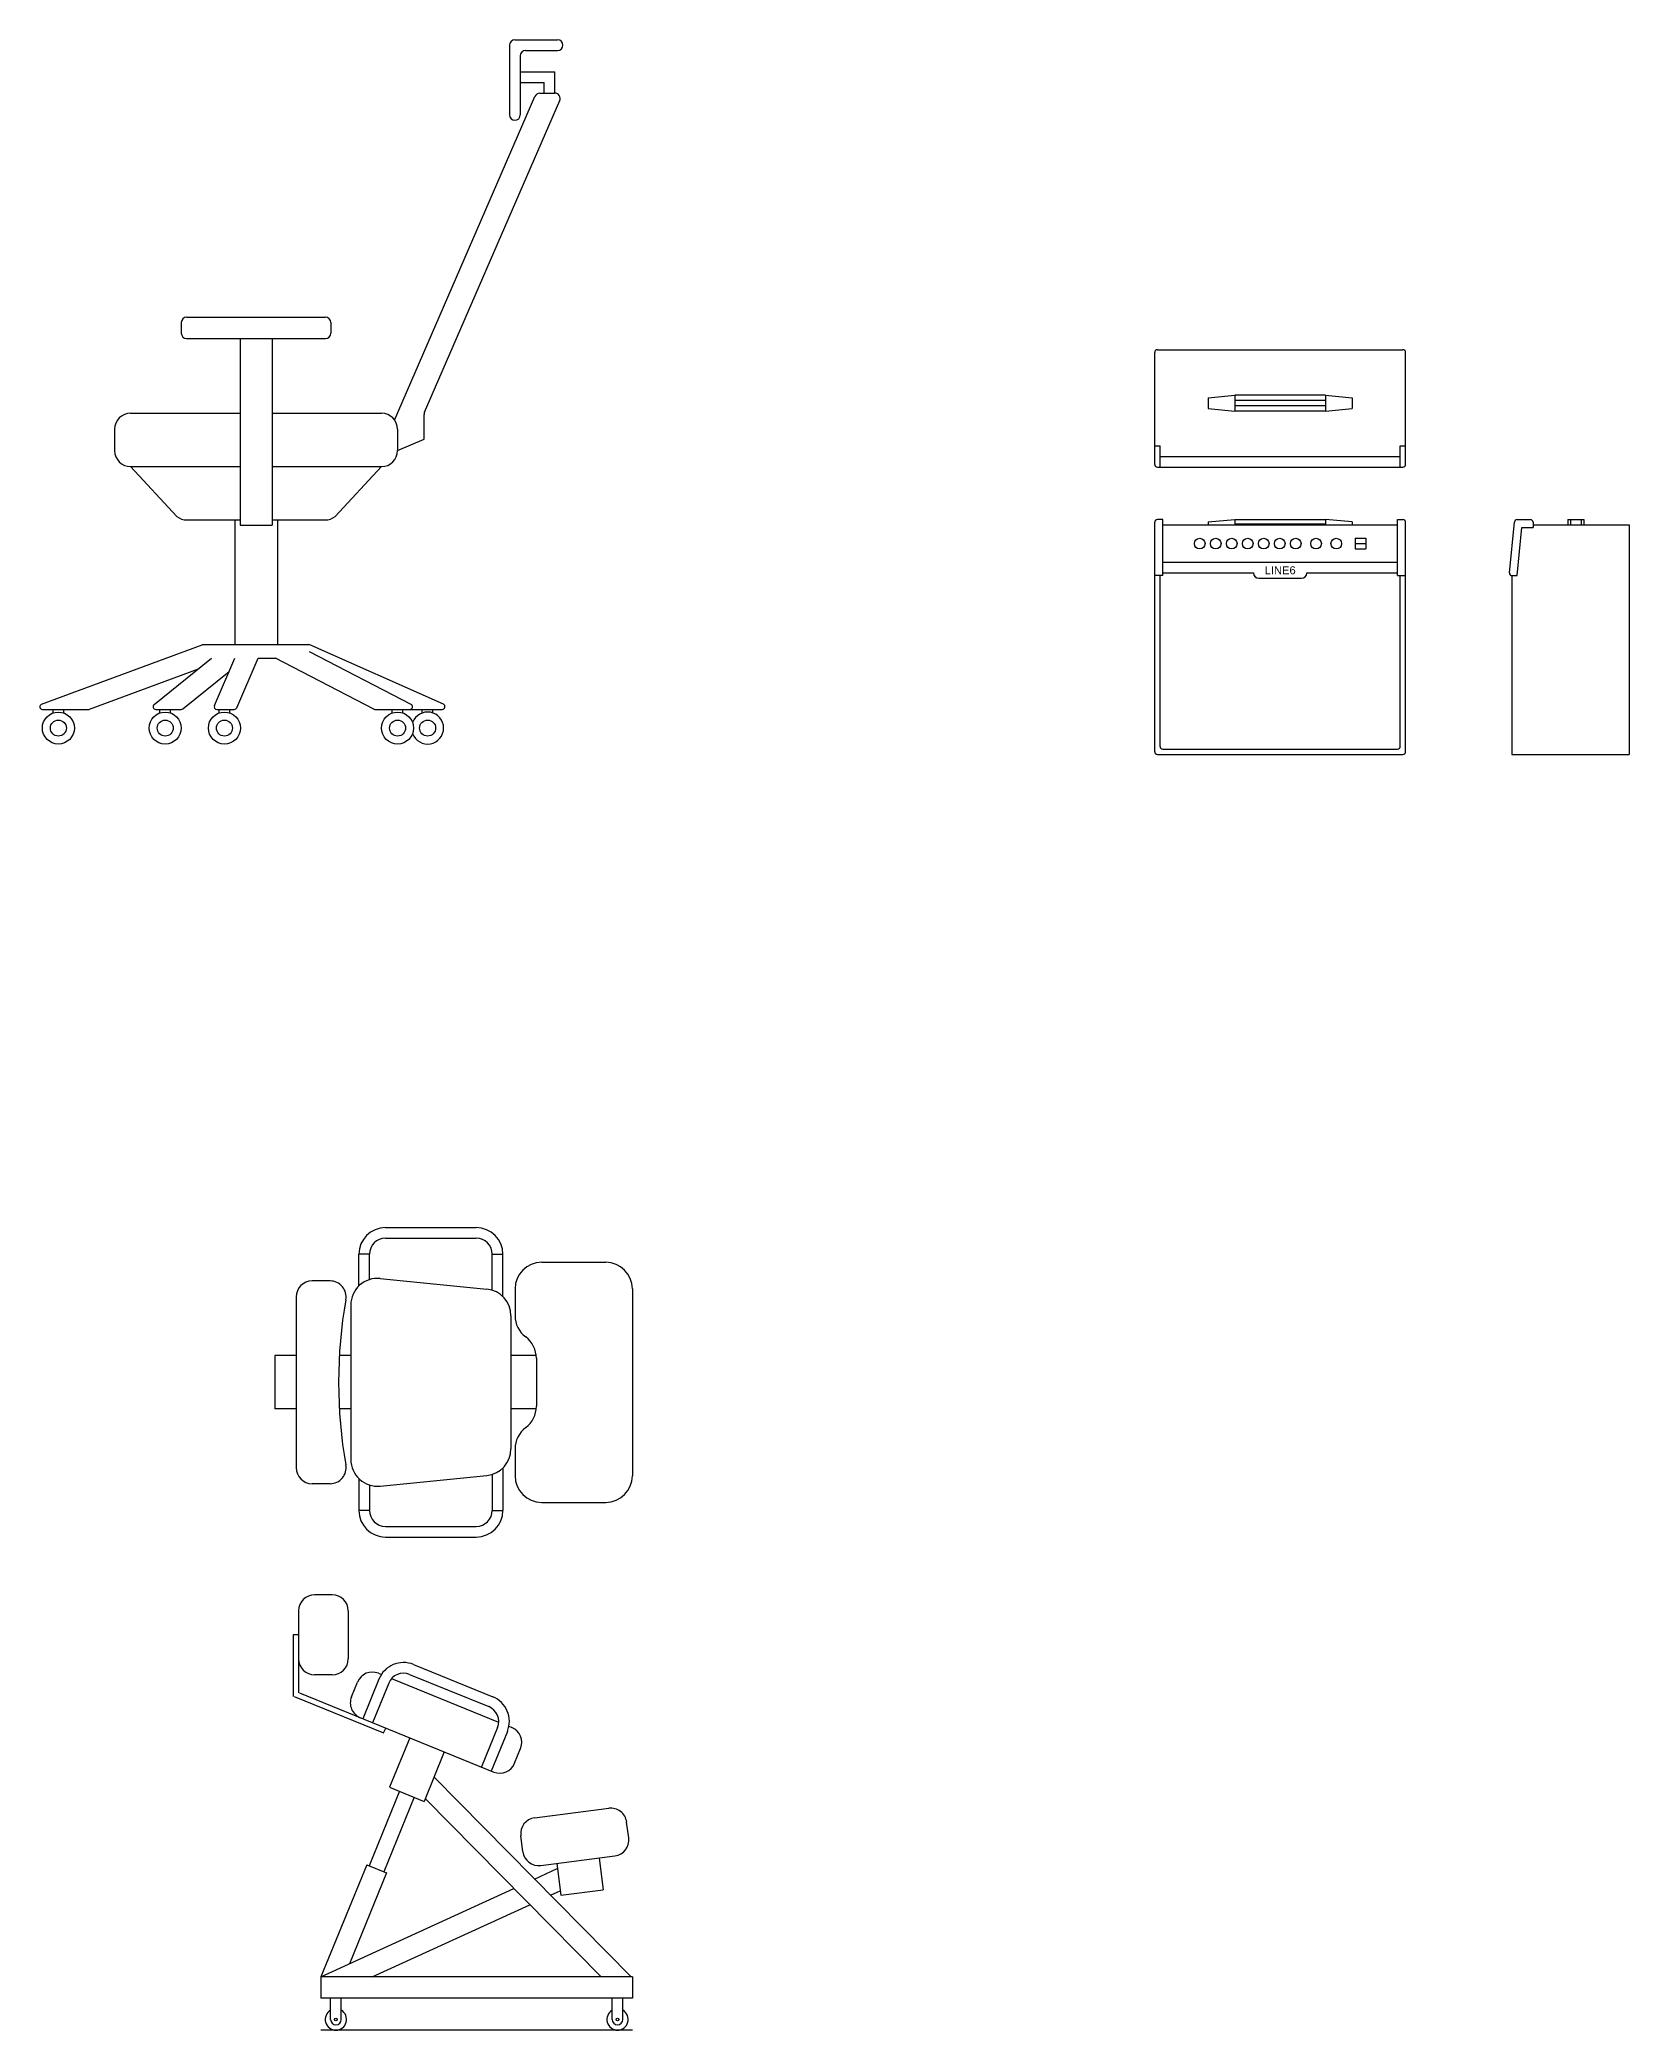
# Model space of a CAD drawing. Header units: millimetres. Extents: x 1528 to 3291, y 305 to 1763.
# Drawn here: x 2347.9 to 2645.7, y 346.2 to 719.3 of the extents above; entities that cross this region are included whole.
import ezdxf

# ---------------------------------------------------------------- set-up
doc = ezdxf.new("R2010")
doc.units = ezdxf.units.MM

msp = doc.modelspace()

# ---------------------------------------------------------------- linework, layer by layer
for p, q in [((2435.91, 718.27), (2435.91, 705.19)), ((2436.91, 719.27), (2444.91, 719.27)), ((2438.91, 717.27), (2444.91, 717.27)), ((2445.91, 718.27), (2445.91, 718.27)), ((2437.91, 716.27), (2437.91, 705.19)), ((2437.91, 713.27), (2444.41, 713.27)), ((2444.41, 709.27), (2444.41, 713.27)), ((2437.91, 711.27), (2442.41, 711.27)), ((2441.57, 709.27), (2444.39, 709.27)), ((2442.41, 709.27), (2442.41, 711.27)), ((2414.36, 648), (2440.65, 708.67)), ((2419.99, 649.46), (2445.3, 707.87)), ((2436.91, 704.19), (2436.91, 704.19)), ((2374.41, 666.27), (2374.41, 664.27)), ((2375.41, 667.27), (2401.41, 667.27)), ((2402.41, 666.27), (2402.41, 664.27)), ((2375.41, 663.27), (2401.41, 663.27)), ((2385.41, 663.27), (2385.41, 628.27)), ((2391.41, 663.27), (2391.41, 628.27)), ((2556.79, 639.69), (2556.79, 660.69)), ((2557.29, 661.19), (2603.29, 661.19)), ((2603.79, 639.69), (2603.79, 660.69)), ((2364.91, 649.27), (2385.41, 649.27)), ((2391.41, 649.27), (2411.91, 649.27)), ((2566.79, 652.19), (2571.79, 652.69)), ((2566.79, 652.19), (2566.79, 650.19)), ((2566.79, 650.19), (2571.79, 649.69)), ((2588.79, 652.69), (2571.79, 652.69)), ((2571.79, 652.69), (2571.79, 649.69)), ((2588.79, 651.69), (2571.79, 651.69)), ((2588.79, 650.69), (2571.79, 650.69)), ((2588.79, 649.69), (2571.79, 649.69)), ((2588.79, 652.69), (2588.79, 649.69)), ((2588.79, 652.69), (2593.79, 652.19)), ((2588.79, 649.69), (2593.79, 650.19)), ((2593.79, 652.19), (2593.79, 650.19)), ((2361.91, 646.27), (2361.91, 642.27)), ((2414.91, 646.27), (2414.91, 642.27)), ((2419.91, 644.44), (2419.91, 649.06)), ((2414.91, 642.27), (2419.91, 644.44)), ((2556.79, 643.19), (2557.79, 643.19)), ((2557.79, 639.19), (2557.79, 643.19)), ((2602.79, 639.19), (2602.79, 643.19)), ((2602.79, 643.19), (2603.79, 643.19)), ((2364.91, 639.27), (2385.41, 639.27)), ((2364.91, 639.27), (2373.59, 629.93)), ((2391.41, 639.27), (2411.91, 639.27)), ((2411.91, 639.27), (2403.23, 629.93)), ((2557.29, 639.19), (2603.29, 639.19)), ((2557.79, 641.19), (2602.79, 641.19)), ((2375.46, 629.27), (2385.41, 629.27)), ((2384.41, 629.27), (2384.41, 605.9)), ((2385.41, 628.27), (2391.41, 628.27)), ((2391.41, 629.27), (2401.36, 629.27)), ((2392.41, 629.27), (2392.41, 605.9)), ((2556.79, 585.84), (2556.79, 628.84)), ((2558.29, 629.34), (2557.29, 629.34)), ((2558.29, 618.84), (2558.29, 629.34)), ((2558.29, 628.34), (2602.29, 628.34)), ((2566.79, 628.94), (2571.79, 629.34)), ((2566.79, 628.94), (2566.79, 628.34)), ((2571.79, 629.34), (2588.79, 629.34)), ((2571.79, 629.34), (2571.79, 628.34)), ((2571.79, 628.54), (2588.79, 628.54)), ((2588.79, 629.34), (2588.79, 628.34)), ((2593.79, 628.94), (2588.79, 629.34)), ((2593.79, 628.94), (2593.79, 628.34)), ((2602.29, 629.34), (2603.29, 629.34)), ((2602.29, 618.84), (2602.29, 629.34)), ((2603.79, 585.84), (2603.79, 628.84)), ((2623.24, 619.39), (2624.19, 628.89)), ((2624.68, 629.34), (2627.18, 629.34)), ((2624.68, 618.84), (2625.59, 627.84)), ((2625.59, 627.84), (2627.68, 627.84)), ((2627.68, 628.84), (2627.68, 627.84)), ((2627.68, 628.34), (2645.68, 628.34)), ((2634.18, 629.34), (2634.18, 628.34)), ((2634.18, 629.34), (2637.18, 629.34)), ((2634.68, 629.34), (2634.68, 628.34)), ((2636.68, 629.34), (2636.68, 628.34)), ((2637.18, 629.34), (2637.18, 628.34)), ((2645.68, 628.34), (2645.68, 585.34)), ((2594.37, 625.83), (2594.37, 623.83)), ((2594.37, 625.83), (2596.37, 625.83)), ((2594.37, 624.83), (2596.37, 624.83)), ((2594.37, 623.83), (2596.37, 623.83)), ((2596.37, 625.83), (2596.37, 623.83)), ((2558.29, 621.34), (2602.29, 621.34)), ((2558.29, 619.34), (2575.29, 619.34)), ((2585.29, 619.34), (2602.29, 619.34)), ((2558.29, 618.84), (2556.79, 618.84)), ((2557.79, 586.84), (2557.79, 618.84)), ((2576.29, 618.34), (2584.29, 618.34)), ((2602.29, 618.84), (2603.79, 618.84)), ((2602.79, 586.84), (2602.79, 618.84)), ((2623.68, 618.84), (2623.68, 585.34)), ((2623.73, 618.84), (2624.68, 618.84)), ((2348.23, 594.74), (2378.33, 605.87)), ((2378.5, 605.9), (2398.3, 605.9)), ((2417.46, 594.71), (2398.41, 604.55)), ((2423.51, 594.73), (2398.51, 605.86)), ((2357.22, 593.8), (2377.6, 601.34)), ((2369.3, 594.66), (2380.09, 603.34)), ((2374.71, 593.88), (2383.36, 600.84)), ((2380.61, 594.47), (2384.45, 603.34)), ((2384.79, 594.07), (2388.8, 603.34)), ((2388.8, 603.34), (2392.04, 603.34)), ((2410.46, 593.82), (2392.04, 603.34)), ((2348.4, 593.77), (2357.05, 593.77)), ((2350.37, 593.77), (2352.37, 593.77)), ((2350.37, 593.1), (2350.37, 593.77)), ((2352.37, 593.1), (2352.37, 593.77)), ((2369.61, 593.77), (2374.4, 593.77)), ((2370.39, 593.77), (2372.39, 593.77)), ((2370.39, 593.1), (2370.39, 593.77)), ((2372.39, 593.1), (2372.39, 593.77)), ((2381.07, 593.77), (2384.33, 593.77)), ((2381.48, 593.77), (2383.48, 593.77)), ((2381.48, 593.1), (2381.48, 593.77)), ((2383.48, 593.1), (2383.48, 593.77)), ((2410.69, 593.77), (2423.31, 593.77)), ((2410.69, 593.77), (2417.23, 593.77)), ((2413.93, 593.77), (2415.93, 593.77)), ((2413.93, 593.1), (2413.93, 593.77)), ((2415.93, 593.1), (2415.93, 593.77)), ((2419.56, 593.77), (2421.56, 593.77)), ((2419.56, 593.1), (2419.56, 593.77)), ((2421.56, 593.1), (2421.56, 593.77)), ((2558.29, 586.34), (2602.29, 586.34)), ((2557.29, 585.34), (2603.29, 585.34)), ((2623.68, 585.34), (2645.68, 585.34)), ((2412.67, 496.64), (2429.67, 496.64)), ((2412.67, 494.64), (2429.67, 494.64)), ((2407.67, 485.69), (2407.67, 491.64)), ((2409.67, 491.64), (2407.67, 491.64)), ((2409.67, 486.89), (2409.67, 491.64)), ((2432.67, 484.89), (2432.67, 491.64)), ((2432.67, 491.64), (2434.67, 491.64)), ((2434.67, 483.69), (2434.67, 491.64)), ((2441.93, 490.14), (2453.93, 490.14)), ((2402.28, 486.64), (2398.93, 486.64)), ((2411.67, 487.09), (2431.67, 485.09)), ((2436.93, 485.14), (2436.93, 480.14)), ((2458.93, 485.14), (2458.93, 450.14)), ((2395.93, 483.64), (2395.93, 451.64)), ((2406.17, 482.12), (2406.17, 453.17)), ((2436.17, 480.12), (2436.17, 455.17)), ((2391.93, 472.64), (2391.93, 462.64)), ((2395.93, 472.64), (2391.93, 472.64)), ((2406.17, 472.64), (2404.01, 472.64)), ((2440.91, 472.64), (2436.17, 472.64)), ((2440.93, 472.14), (2440.93, 463.14)), ((2395.93, 462.64), (2391.93, 462.64)), ((2406.17, 462.64), (2404.01, 462.64)), ((2440.91, 462.64), (2436.17, 462.64)), ((2436.93, 455.14), (2436.93, 450.14)), ((2434.67, 451.6), (2434.67, 443.64)), ((2402.28, 448.64), (2398.93, 448.64)), ((2407.67, 449.6), (2407.67, 443.64)), ((2409.67, 448.4), (2409.67, 443.64)), ((2411.67, 448.19), (2431.67, 450.19)), ((2432.67, 450.4), (2432.67, 443.64)), ((2441.93, 445.14), (2453.93, 445.14)), ((2409.67, 443.64), (2407.67, 443.64)), ((2412.67, 440.64), (2429.67, 440.64)), ((2432.67, 443.64), (2434.67, 443.64)), ((2412.67, 438.64), (2429.67, 438.64)), ((2402.69, 427.82), (2399.39, 427.82)), ((2396.39, 424.82), (2396.39, 409.41)), ((2405.69, 424.82), (2405.69, 415.82)), ((2396.39, 420.32), (2395.39, 420.32)), ((2395.39, 420.32), (2395.39, 408.74)), ((2417.93, 414.74), (2432.75, 408.71)), ((2402.69, 412.82), (2399.39, 412.82)), ((2406.29, 408.68), (2407.42, 411.46)), ((2411.42, 412), (2408.4, 404.59)), ((2413.27, 411.24), (2410.25, 403.83)), ((2411.33, 413.11), (2411.89, 412.88)), ((2413.81, 412.1), (2433.86, 403.94)), ((2417.18, 412.89), (2432, 406.86)), ((2395.55, 408.74), (2412.32, 401.91)), ((2396.55, 409.41), (2432.95, 394.59)), ((2433.65, 402.95), (2430.63, 395.54)), ((2435.78, 403.16), (2436.34, 402.93)), ((2412.32, 401.91), (2412.7, 402.84)), ((2417.2, 401), (2413.43, 391.74)), ((2435.5, 402.19), (2432.48, 394.78)), ((2423.68, 398.37), (2419.91, 389.1)), ((2436.85, 396.24), (2437.99, 399.02)), ((2413.43, 391.74), (2419.91, 389.1)), ((2458.68, 356.21), (2421.76, 393.64)), ((2415.28, 390.99), (2409.6, 377.04)), ((2418.06, 389.86), (2412.38, 375.91)), ((2453.06, 356.21), (2420.12, 389.61)), ((2440.61, 386), (2454.5, 387.79)), ((2458.24, 382.23), (2457.85, 385.2)), ((2438.4, 379.67), (2438.02, 382.64)), ((2409.14, 377.23), (2400.58, 356.21)), ((2409.14, 377.23), (2412.85, 375.72)), ((2441.76, 377.08), (2455.65, 378.87)), ((2444.74, 377.46), (2445.51, 371.51)), ((2452.67, 378.48), (2453.44, 372.53)), ((2412.85, 375.72), (2405.89, 358.64)), ((2440.6, 374.54), (2444.86, 376.49)), ((2400.58, 356.21), (2436.73, 372.77)), ((2410.19, 356.21), (2439.72, 369.73)), ((2443.59, 371.51), (2445.4, 372.34)), ((2445.51, 371.51), (2453.44, 372.53)), ((2400.58, 356.21), (2400.58, 352.21)), ((2458.93, 356.21), (2400.58, 356.21)), ((2458.93, 356.21), (2458.93, 352.21)), ((2458.93, 352.21), (2400.58, 352.21)), ((2402.38, 348.21), (2402.38, 352.21)), ((2404.38, 348.21), (2404.38, 352.21)), ((2455.14, 348.21), (2455.14, 352.21)), ((2457.14, 348.21), (2457.14, 352.21)), ((2458.93, 346.21), (2400.58, 346.21))]:
    msp.add_line(p, q)
for centre, radius in [((2565.21, 624.83), 1), ((2568.21, 624.83), 1), ((2571.21, 624.83), 1), ((2574.21, 624.83), 1), ((2577.21, 624.83), 1), ((2580.21, 624.83), 1), ((2583.21, 624.83), 1), ((2587.01, 624.83), 1), ((2590.8, 624.83), 1), ((2351.37, 590.27), 3), ((2371.39, 590.27), 3), ((2382.48, 590.27), 3), ((2414.93, 590.27), 3), ((2351.37, 590.27), 1.5), ((2371.39, 590.27), 1.5), ((2382.48, 590.27), 1.5), ((2414.93, 590.27), 1.5), ((2420.56, 590.27), 1.5), ((2403.38, 348.21), 0.25), ((2456.14, 348.21), 0.25)]:
    msp.add_circle(centre, radius)
for centre, radius, start, end in [((2436.91, 718.27), 1, 90, 180), ((2438.91, 716.27), 1, 90, 180), ((2444.91, 718.27), 1, 0, 90), ((2444.91, 718.27), 1, 270, 0), ((2441.57, 708.27), 1, 90, 156.5713), ((2444.39, 708.27), 1, 336.5713, 90), ((2436.91, 705.19), 1, 180, 270), ((2436.91, 705.19), 1, 270, 0), ((2375.41, 666.27), 1, 90, 180), ((2375.41, 664.27), 1, 180, 270), ((2401.41, 666.27), 1, 0, 90), ((2401.41, 664.27), 1, 270, 0), ((2557.29, 660.69), 0.5, 90, 180), ((2603.29, 660.69), 0.5, 0, 90), ((2364.91, 646.27), 3, 90, 180), ((2411.91, 646.27), 3, 0, 90), ((2420.91, 649.06), 1, 156.5713, 180), ((2364.91, 642.27), 3, 180, 270), ((2411.91, 642.27), 3, 270, 0), ((2557.29, 639.69), 0.5, 180, 270), ((2603.29, 639.69), 0.5, 270, 0), ((2375.46, 632.27), 3, 231.3402, 270), ((2401.36, 632.27), 3, 270, 308.6598), ((2557.29, 628.84), 0.5, 90, 180), ((2603.29, 628.84), 0.5, 0, 90), ((2624.68, 628.84), 0.5, 90, 174.2894), ((2627.18, 628.84), 0.5, 0, 90), ((2576.29, 619.34), 1, 180, 270), ((2584.29, 619.34), 1, 270, 0), ((2623.73, 619.34), 0.5, 174.2894, 270), ((2378.5, 605.4), 0.5, 90, 110.2939), ((2398.3, 605.4), 0.5, 66.0029, 90), ((2348.4, 594.27), 0.5, 110.2939, 270), ((2357.05, 594.27), 0.5, 270, 290.2939), ((2369.61, 594.27), 0.5, 128.8187, 270), ((2374.4, 594.27), 0.5, 270, 308.8187), ((2381.07, 594.27), 0.5, 156.6033, 270), ((2384.33, 594.27), 0.5, 270, 336.6033), ((2410.69, 594.27), 0.5, 242.6831, 270), ((2417.23, 594.27), 0.5, 270, 62.6831), ((2420.56, 590.27), 3, 200.217, 159.783), ((2423.31, 594.27), 0.5, 270, 66.0029), ((2557.29, 585.84), 0.5, 180, 270), ((2558.29, 586.84), 0.5, 180, 270), ((2602.29, 586.84), 0.5, 270, 0), ((2603.29, 585.84), 0.5, 270, 0), ((2412.67, 491.64), 5, 90, 180), ((2429.67, 491.64), 5, 0, 90), ((2412.67, 491.64), 3, 90, 180), ((2429.67, 491.64), 3, 0, 90), ((2441.93, 485.14), 5, 90, 180), ((2453.93, 485.14), 5, 0, 90), ((2398.93, 483.64), 3, 90, 180), ((2402.28, 483.64), 3, 349.9141, 90), ((2411.17, 482.12), 5, 84.2894, 180), ((2431.17, 480.12), 5, 0, 84.2894), ((2492.23, 467.64), 88.36, 169.9141, 190.0859), ((2441.93, 480.14), 5, 180, 233.1301), ((2435.93, 472.14), 5, 0, 53.1301), ((2435.93, 463.14), 5, 306.8699, 0), ((2441.93, 455.14), 5, 126.8699, 180), ((2431.17, 455.17), 5, 275.7106, 0), ((2398.93, 451.64), 3, 180, 270), ((2402.28, 451.64), 3, 270, 10.0859), ((2411.17, 453.17), 5, 180, 275.7106), ((2441.93, 450.14), 5, 180, 270), ((2453.93, 450.14), 5, 270, 0), ((2412.67, 443.64), 5, 180, 270), ((2412.67, 443.64), 3, 180, 270), ((2429.67, 443.64), 3, 270, 0), ((2429.67, 443.64), 5, 270, 0), ((2399.39, 424.82), 3, 90, 180), ((2402.69, 424.82), 3, 0, 90), ((2399.39, 415.82), 3, 180, 270), ((2402.69, 415.82), 3, 270, 0), ((2416.05, 410.11), 5, 67.8502, 157.8502), ((2410.2, 410.33), 3, 67.8502, 157.8502), ((2416.05, 410.11), 3, 67.8502, 157.8502), ((2409.07, 407.55), 3, 157.8502, 247.8502), ((2430.87, 404.08), 3, 337.8502, 67.8502), ((2430.87, 404.08), 5, 337.8502, 67.8502), ((2435.21, 400.15), 3, 337.8502, 67.8502), ((2434.08, 397.37), 3, 247.8502, 337.8502), ((2440.99, 383.03), 3, 97.361, 187.361), ((2454.88, 384.82), 3, 7.361, 97.361), ((2455.26, 381.84), 3, 277.361, 7.361), ((2441.38, 380.05), 3, 187.361, 277.361), ((2403.38, 348.21), 2, 120, 60), ((2403.38, 348.21), 1, 180, 0), ((2456.14, 348.21), 2, 120, 60), ((2456.14, 348.21), 1, 180, 0)]:
    msp.add_arc(centre, radius, start, end)

# ---------------------------------------------------------------- texts
at = {"insert": (2580.29, 619.83), "char_height": 1.5, "width": 10, "attachment_point": 5}
msp.add_mtext('{\\fArial|b0|i0|c238|p0;LINE6}', dxfattribs=at)

doc.saveas('drawing.dxf')
